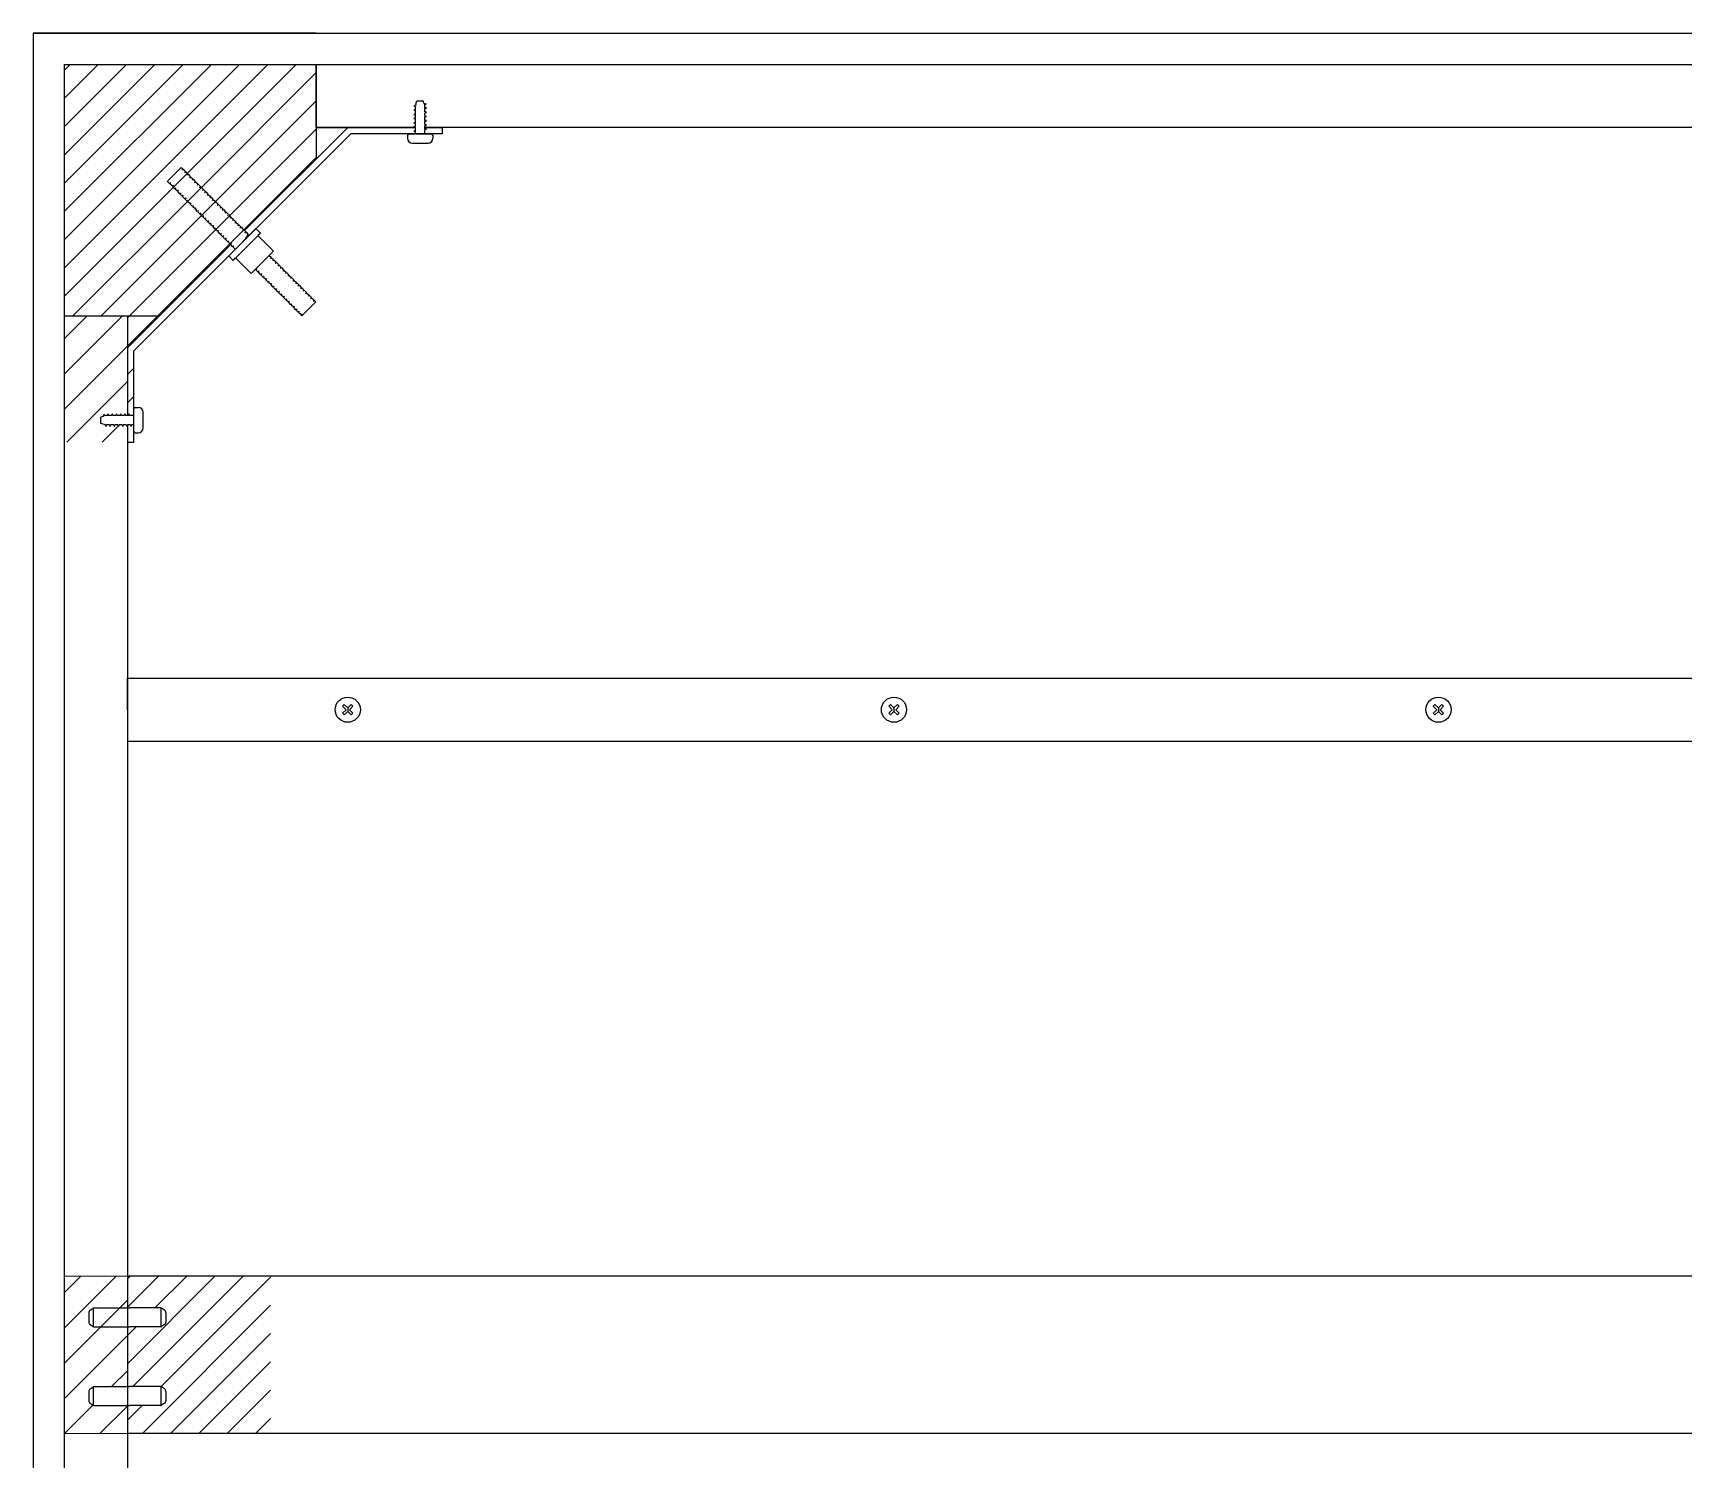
# Model space of a CAD drawing. Header units: millimetres. Extents: x 87 to 2337, y 122 to 625.
# Drawn here: x 1238.8 to 1291.3, y 424.2 to 469.5 of the extents above; entities that cross this region are included whole.
import ezdxf

# ---------------------------------------------------------------- set-up
doc = ezdxf.new("R2010")
doc.units = ezdxf.units.MM
doc.layers.get('0').update_dxf_attribs({"color": 255})
doc.layers.add('A-FURN', color=8, linetype='Continuous', lineweight=18)
doc.layers.add('GIUNZIONI', color=2, linetype='Continuous')
doc.layers.add('VITI', color=4, linetype='Continuous')
pattern_1 = [(45, (400.999, 67.72096), (-0.4490128, 0.4490128), [])]
pattern_2 = [(45, (400.999, 67.72096), (-0.561266, 0.561266), [])]

msp = doc.modelspace()

# ---------------------------------------------------------------- hatches: boundary and pattern name
at = {"layer": 'A-FURN'}
h = msp.add_hatch(dxfattribs=at)
h.set_pattern_fill('ANSI31', color=256, scale=0.2)
h.set_pattern_definition(pattern_1)
h.paths.add_polyline_path([(1247.849, 468.51), (1239.849, 468.51), (1239.849, 460.51), (1241.849, 460.51), (1241.849, 459.51), (1241.849, 457.36), (1241.893, 457.36), (1241.899, 457.41), (1241.928, 457.36), (1242.049, 457.36), (1242.049, 457.56), (1242.049, 459.41), (1245.499, 462.86), (1245.61, 462.972), (1245.689, 463.111), (1245.619, 463.182), (1245.538, 463.262), (1245.458, 463.342), (1245.378, 463.422), (1245.298, 463.503), (1245.218, 463.583), (1245.138, 463.663), (1245.058, 463.743), (1244.977, 463.823), (1244.897, 463.903), (1244.817, 463.983), (1244.737, 464.064), (1244.657, 464.144), (1244.577, 464.224), (1244.497, 464.304), (1244.416, 464.384), (1244.336, 464.464), (1244.256, 464.544), (1244.176, 464.625), (1244.096, 464.705), (1244.016, 464.785), (1243.936, 464.865), (1243.855, 464.945), (1243.775, 465.025), (1243.695, 465.105), (1243.615, 465.186), (1243.587, 465.213), (1243.555, 465.236), (1243.135, 464.808), (1243.125, 464.791), (1243.196, 464.72), (1243.276, 464.64), (1243.356, 464.56), (1243.356, 464.56), (1243.286, 464.631), (1243.206, 464.711), (1243.125, 464.791), (1243.135, 464.808), (1243.555, 465.236), (1243.587, 465.213), (1243.606, 465.195), (1243.686, 465.115), (1243.766, 465.035), (1243.846, 464.955), (1243.855, 464.945), (1243.855, 464.945), (1243.926, 464.874), (1244.006, 464.794), (1244.086, 464.714), (1244.167, 464.634), (1244.247, 464.554), (1244.327, 464.474), (1244.407, 464.394), (1244.487, 464.313), (1244.567, 464.233), (1244.647, 464.153), (1244.728, 464.073), (1244.808, 463.993), (1244.888, 463.913), (1244.968, 463.833), (1245.048, 463.752), (1245.128, 463.672), (1245.138, 463.663), (1245.138, 463.663), (1245.208, 463.592), (1245.289, 463.512), (1245.369, 463.432), (1245.449, 463.352), (1245.529, 463.272), (1245.57, 463.231), (1247.849, 465.51)])
h.paths.add_polyline_path([(1244.879, 463.038), (1244.959, 462.957), (1245.039, 462.877), (1245.12, 462.797), (1245.12, 462.797), (1245.049, 462.868), (1244.969, 462.948), (1244.889, 463.028), (1244.808, 463.108), (1244.799, 463.118), (1244.799, 463.118), (1244.799, 463.118)], flags=16)
h.paths.add_polyline_path([(1243.597, 464.32), (1243.677, 464.24), (1243.757, 464.159), (1243.837, 464.079), (1243.917, 463.999), (1243.998, 463.919), (1244.078, 463.839), (1244.158, 463.759), (1244.238, 463.679), (1244.318, 463.598), (1244.398, 463.518), (1244.478, 463.438), (1244.559, 463.358), (1244.639, 463.278), (1244.639, 463.278), (1244.568, 463.349), (1244.488, 463.429), (1244.408, 463.509), (1244.328, 463.589), (1244.247, 463.669), (1244.167, 463.749), (1244.087, 463.829), (1244.007, 463.91), (1243.927, 463.99), (1243.847, 464.07), (1243.767, 464.15), (1243.686, 464.23), (1243.606, 464.31), (1243.526, 464.39), (1243.517, 464.4), (1243.517, 464.4), (1243.517, 464.4)], flags=16)
h = msp.add_hatch(dxfattribs=at)
h.set_pattern_fill('ANSI31', color=256, scale=0.25)
h.set_pattern_definition(pattern_2)
edge = h.paths.add_edge_path()
edge.add_line((1241.849, 459.51), (1241.849, 460.51))
edge.add_line((1241.849, 460.51), (1239.849, 460.51))
edge.add_line((1239.849, 460.51), (1239.849, 456.51))
edge.add_line((1239.849, 456.51), (1241.849, 456.51))
edge.add_line((1241.849, 456.51), (1241.849, 457.06))
edge.add_line((1241.849, 457.06), (1241.847, 457.06))
edge.add_line((1241.847, 457.06), (1241.837, 457.01))
edge.add_line((1241.837, 457.01), (1241.813, 457.06))
edge.add_line((1241.813, 457.06), (1241.714, 457.06))
edge.add_line((1241.714, 457.06), (1241.703, 457.01))
edge.add_line((1241.703, 457.01), (1241.679, 457.06))
edge.add_line((1241.679, 457.06), (1241.58, 457.06))
edge.add_line((1241.58, 457.06), (1241.569, 457.01))
edge.add_line((1241.569, 457.01), (1241.545, 457.06))
edge.add_line((1241.545, 457.06), (1241.446, 457.06))
edge.add_line((1241.446, 457.06), (1241.435, 457.01))
edge.add_line((1241.435, 457.01), (1241.411, 457.06))
edge.add_line((1241.411, 457.06), (1241.312, 457.06))
edge.add_line((1241.312, 457.06), (1241.302, 457.01))
edge.add_line((1241.302, 457.01), (1241.277, 457.06))
edge.add_line((1241.277, 457.06), (1241.178, 457.06))
edge.add_line((1241.178, 457.06), (1241.168, 457.01))
edge.add_line((1241.168, 457.01), (1241.143, 457.064))
edge.add_arc((1241.185, 457.26), 0.2, 249.444, 257.7361, ccw=False)
edge.add_line((1241.115, 457.073), (1241, 457.102))
edge.add_line((1241, 457.102), (1241, 457.299))
edge.add_spline(control_points=[(1241, 457.291), (1241, 457.299), (1241.006, 457.306), (1241.013, 457.309)], knot_values=[0, 0, 0, 0, 0.021554, 0.021554, 0.021554, 0.021554], degree=3, periodic=0)
edge.add_line((1241.013, 457.309), (1241.093, 457.339))
edge.add_line((1241.093, 457.339), (1241.098, 457.401))
edge.add_line((1241.098, 457.401), (1241.126, 457.351))
edge.add_arc((1241.185, 457.16), 0.2, 90, 107.0896, ccw=False)
edge.add_line((1241.185, 457.36), (1241.224, 457.36))
edge.add_line((1241.224, 457.36), (1241.23, 457.41))
edge.add_line((1241.23, 457.41), (1241.259, 457.36))
edge.add_line((1241.259, 457.36), (1241.357, 457.36))
edge.add_line((1241.357, 457.36), (1241.364, 457.41))
edge.add_line((1241.364, 457.41), (1241.392, 457.36))
edge.add_line((1241.392, 457.36), (1241.491, 457.36))
edge.add_line((1241.491, 457.36), (1241.497, 457.41))
edge.add_line((1241.497, 457.41), (1241.526, 457.36))
edge.add_line((1241.526, 457.36), (1241.625, 457.36))
edge.add_line((1241.625, 457.36), (1241.631, 457.41))
edge.add_line((1241.631, 457.41), (1241.66, 457.36))
edge.add_line((1241.66, 457.36), (1241.759, 457.36))
edge.add_line((1241.759, 457.36), (1241.765, 457.41))
edge.add_line((1241.765, 457.41), (1241.794, 457.36))
edge.add_line((1241.794, 457.36), (1241.849, 457.36))
edge.add_line((1241.849, 457.36), (1241.849, 459.51))
h = msp.add_hatch(dxfattribs=at)
h.set_pattern_fill('ANSI31', color=256, scale=0.25)
h.set_pattern_definition(pattern_2)
h.paths.add_polyline_path([(1241.849, 430.01), (1239.849, 430.01), (1239.849, 425.01), (1241.849, 425.01), (1241.849, 425.9), (1241.779, 425.9), (1240.768, 425.9), (1240.663, 425.97, -0.250678), (1240.619, 426.053), (1240.619, 426.346, -0.251337), (1240.663, 426.43), (1240.769, 426.5), (1241.849, 426.5)])
h.paths.add_polyline_path([(1240.663, 428.47, -0.250678), (1240.619, 428.553), (1240.619, 428.846, -0.251337), (1240.663, 428.93), (1240.769, 429), (1240.784, 429, 0.07676), (1240.769, 428.998), (1240.768, 428.4), (1240.784, 428.4, -0.148152), (1240.756, 428.408)], flags=16)
h = msp.add_hatch(dxfattribs=at)
h.set_pattern_fill('ANSI31', color=256, scale=0.2)
h.set_pattern_definition(pattern_1)
h.paths.add_polyline_path([(1246.398, 430.01), (1241.849, 430.01), (1241.849, 429), (1241.919, 429), (1242.922, 429), (1243.028, 428.93, -0.251337), (1243.072, 428.846), (1243.072, 428.553, -0.250678), (1243.028, 428.47), (1242.922, 428.4), (1241.849, 428.4), (1241.849, 427.51), (1241.849, 426.5), (1241.919, 426.5), (1242.922, 426.5), (1243.028, 426.43, -0.251337), (1243.072, 426.346), (1243.072, 426.053, -0.250678), (1243.028, 425.97), (1242.922, 425.9), (1241.849, 425.9), (1241.849, 425.01), (1246.398, 425.01)])

# ---------------------------------------------------------------- linework, layer by layer
for p, q in [((1238.849, 469.51), (1418.849, 469.51)), ((1247.849, 469.51), (1238.849, 469.51)), ((1238.849, 469.51), (1238.849, 385.51)), ((1239.849, 460.51), (1239.849, 468.51)), ((1239.849, 468.51), (1247.849, 468.51)), ((1247.849, 468.51), (1409.849, 468.51)), ((1247.849, 466.51), (1247.849, 468.51)), ((1247.849, 468.51), (1247.849, 465.51)), ((1250.999, 466.51), (1247.849, 466.51)), ((1247.849, 466.51), (1250.999, 466.51)), ((1247.849, 466.51), (1248.849, 466.51)), ((1248.849, 466.51), (1249.149, 466.51)), ((1248.849, 466.51), (1250.999, 466.51)), ((1406.399, 466.51), (1251.299, 466.51)), ((1251.299, 466.51), (1251.849, 466.51)), ((1251.849, 466.31), (1251.149, 466.31)), ((1241.849, 460.51), (1239.849, 460.51)), ((1239.849, 394.51), (1239.849, 460.51)), ((1241.849, 460.51), (1241.849, 457.36)), ((1241.849, 460.51), (1241.849, 459.51)), ((1242.849, 460.51), (1241.849, 460.51)), ((1241.849, 459.51), (1241.849, 459.21)), ((1241.849, 459.51), (1241.849, 457.36)), ((1241.849, 457.06), (1241.849, 397.96)), ((1241.849, 457.06), (1241.849, 456.51)), ((1242.049, 456.51), (1242.049, 457.21)), ((1241.849, 448.01), (1241.849, 449.01)), ((1241.849, 449.01), (1307.849, 449.01)), ((1241.849, 448.01), (1241.849, 447.01)), ((1241.849, 447.01), (1307.849, 447.01)), ((1307.849, 430.01), (1241.849, 430.01)), ((1241.849, 430.01), (1241.849, 427.51)), ((1241.849, 427.51), (1241.849, 425.01)), ((1307.849, 425.01), (1241.849, 425.01))]:
    msp.add_line(p, q)
for p, q in [((1241.849, 430.01), (1239.849, 430.01)), ((1241.849, 425.01), (1239.849, 425.01))]:
    msp.add_line(p, q, dxfattribs=at)
at = {"layer": 'GIUNZIONI'}
for p, q in [((1248.849, 466.51), (1245.57, 463.231)), ((1251.849, 466.51), (1251.849, 466.31)), ((1248.949, 466.31), (1242.049, 459.41)), ((1251.849, 466.31), (1248.949, 466.31)), ((1245.132, 462.793), (1241.849, 459.51)), ((1242.049, 456.51), (1242.049, 459.41)), ((1241.849, 456.51), (1242.049, 456.51))]:
    msp.add_line(p, q, dxfattribs=at)
at = {"layer": 'VITI'}
for p, q in [((1251.003, 467.216), (1250.949, 467.191)), ((1250.949, 467.191), (1250.999, 467.18)), ((1250.999, 467.081), (1250.949, 467.057)), ((1250.949, 467.057), (1250.999, 467.046)), ((1250.999, 466.947), (1250.949, 466.923)), ((1250.949, 466.923), (1250.999, 466.913)), ((1250.999, 467.081), (1250.999, 467.174)), ((1250.999, 466.947), (1250.999, 467.046)), ((1250.999, 466.814), (1250.999, 466.913)), ((1251.012, 467.244), (1251.04, 467.354)), ((1251.045, 467.359), (1251.23, 467.359)), ((1251.278, 467.265), (1251.248, 467.346)), ((1251.34, 467.261), (1251.278, 467.265)), ((1251.29, 467.232), (1251.34, 467.261)), ((1251.299, 467.135), (1251.299, 467.174)), ((1251.349, 467.129), (1251.299, 467.135)), ((1251.299, 467.1), (1251.349, 467.129)), ((1251.299, 467.001), (1251.299, 467.1)), ((1251.349, 466.995), (1251.299, 467.001)), ((1251.299, 466.966), (1251.349, 466.995)), ((1251.299, 466.867), (1251.299, 466.966)), ((1251.349, 466.861), (1251.299, 466.867)), ((1250.999, 466.814), (1250.949, 466.789)), ((1250.949, 466.789), (1250.999, 466.779)), ((1250.999, 466.68), (1250.949, 466.656)), ((1250.949, 466.656), (1250.999, 466.645)), ((1250.999, 466.546), (1250.949, 466.522)), ((1250.949, 466.522), (1250.999, 466.511)), ((1250.999, 466.412), (1250.949, 466.388)), ((1250.949, 466.388), (1250.999, 466.377)), ((1250.999, 466.68), (1250.999, 466.779)), ((1250.999, 466.546), (1250.999, 466.645)), ((1250.999, 466.412), (1250.999, 466.511)), ((1250.999, 466.31), (1250.999, 466.377)), ((1251.299, 466.832), (1251.349, 466.861)), ((1251.299, 466.734), (1251.299, 466.832)), ((1251.349, 466.727), (1251.299, 466.734)), ((1251.299, 466.699), (1251.349, 466.727)), ((1251.299, 466.6), (1251.299, 466.699)), ((1251.349, 466.594), (1251.299, 466.6)), ((1251.299, 466.565), (1251.349, 466.594)), ((1251.299, 466.466), (1251.299, 466.565)), ((1251.349, 466.46), (1251.299, 466.466)), ((1251.299, 466.431), (1251.349, 466.46)), ((1251.299, 466.31), (1251.299, 466.431)), ((1250.749, 466.26), (1250.749, 466.16)), ((1250.749, 466.16), (1250.749, 466.16)), ((1250.799, 466.31), (1251.499, 466.31)), ((1250.899, 466.01), (1251.399, 466.01)), ((1251.549, 466.26), (1251.549, 466.16)), ((1251.549, 466.16), (1251.549, 466.16)), ((1243.135, 464.808), (1243.555, 465.236)), ((1242.049, 456.86), (1242.049, 457.56)), ((1242.099, 457.61), (1242.199, 457.61)), ((1242.199, 457.61), (1242.199, 457.61)), ((1242.349, 456.96), (1242.349, 457.46)), ((1241, 457.106), (1241, 457.291)), ((1241.115, 457.073), (1241.005, 457.101)), ((1241.093, 457.339), (1241.013, 457.309)), ((1241.098, 457.401), (1241.093, 457.339)), ((1241.126, 457.351), (1241.098, 457.401)), ((1241.143, 457.064), (1241.168, 457.01)), ((1241.168, 457.01), (1241.178, 457.06)), ((1241.224, 457.36), (1241.185, 457.36)), ((1241.277, 457.06), (1241.185, 457.06)), ((1241.23, 457.41), (1241.224, 457.36)), ((1241.259, 457.36), (1241.23, 457.41)), ((1241.357, 457.36), (1241.259, 457.36)), ((1241.277, 457.06), (1241.302, 457.01)), ((1241.302, 457.01), (1241.312, 457.06)), ((1241.411, 457.06), (1241.312, 457.06)), ((1241.364, 457.41), (1241.357, 457.36)), ((1241.392, 457.36), (1241.364, 457.41)), ((1241.491, 457.36), (1241.392, 457.36)), ((1241.411, 457.06), (1241.435, 457.01)), ((1241.435, 457.01), (1241.446, 457.06)), ((1241.545, 457.06), (1241.446, 457.06)), ((1241.497, 457.41), (1241.491, 457.36)), ((1241.526, 457.36), (1241.497, 457.41)), ((1241.625, 457.36), (1241.526, 457.36)), ((1241.545, 457.06), (1241.569, 457.01)), ((1241.569, 457.01), (1241.58, 457.06)), ((1241.679, 457.06), (1241.58, 457.06)), ((1241.631, 457.41), (1241.625, 457.36)), ((1241.66, 457.36), (1241.631, 457.41)), ((1241.759, 457.36), (1241.66, 457.36)), ((1241.679, 457.06), (1241.703, 457.01)), ((1241.703, 457.01), (1241.714, 457.06)), ((1241.813, 457.06), (1241.714, 457.06)), ((1241.765, 457.41), (1241.759, 457.36)), ((1241.794, 457.36), (1241.765, 457.41)), ((1241.893, 457.36), (1241.794, 457.36)), ((1241.813, 457.06), (1241.837, 457.01)), ((1241.837, 457.01), (1241.847, 457.06)), ((1241.946, 457.06), (1241.847, 457.06)), ((1241.899, 457.41), (1241.893, 457.36)), ((1241.928, 457.36), (1241.899, 457.41)), ((1242.049, 457.36), (1241.928, 457.36)), ((1241.946, 457.06), (1241.971, 457.01)), ((1241.971, 457.01), (1241.981, 457.06)), ((1242.049, 457.06), (1241.981, 457.06)), ((1242.099, 456.81), (1242.199, 456.81)), ((1242.199, 456.81), (1242.199, 456.81)), ((1248.684, 448.12), (1248.739, 448.175)), ((1248.684, 448.12), (1248.739, 448.175)), ((1248.794, 448.01), (1248.684, 448.12)), ((1248.794, 448.01), (1248.684, 448.12)), ((1248.684, 447.9), (1248.794, 448.01)), ((1248.684, 447.9), (1248.794, 448.01)), ((1248.739, 448.175), (1248.849, 448.065)), ((1248.739, 448.175), (1248.849, 448.065)), ((1248.849, 448.065), (1248.959, 448.175)), ((1248.849, 448.065), (1248.959, 448.175)), ((1248.849, 448.065), (1248.849, 447.955)), ((1248.849, 448.065), (1248.849, 447.955)), ((1249.014, 448.12), (1248.904, 448.01)), ((1249.014, 448.12), (1248.904, 448.01)), ((1248.904, 448.01), (1249.014, 447.9)), ((1248.904, 448.01), (1249.014, 447.9)), ((1248.959, 448.175), (1249.014, 448.12)), ((1248.959, 448.175), (1249.014, 448.12)), ((1266.039, 448.12), (1266.094, 448.175)), ((1266.039, 448.12), (1266.094, 448.175)), ((1266.149, 448.01), (1266.039, 448.12)), ((1266.149, 448.01), (1266.039, 448.12)), ((1266.039, 447.9), (1266.149, 448.01)), ((1266.039, 447.9), (1266.149, 448.01)), ((1266.094, 448.175), (1266.204, 448.065)), ((1266.094, 448.175), (1266.204, 448.065)), ((1266.204, 448.065), (1266.314, 448.175)), ((1266.204, 448.065), (1266.314, 448.175)), ((1266.204, 448.065), (1266.204, 447.955)), ((1266.204, 448.065), (1266.204, 447.955)), ((1266.369, 448.12), (1266.259, 448.01)), ((1266.369, 448.12), (1266.259, 448.01)), ((1266.259, 448.01), (1266.369, 447.9)), ((1266.259, 448.01), (1266.369, 447.9)), ((1266.314, 448.175), (1266.369, 448.12)), ((1266.314, 448.175), (1266.369, 448.12)), ((1283.339, 448.12), (1283.394, 448.175)), ((1283.339, 448.12), (1283.394, 448.175)), ((1283.449, 448.01), (1283.339, 448.12)), ((1283.449, 448.01), (1283.339, 448.12)), ((1283.339, 447.9), (1283.449, 448.01)), ((1283.339, 447.9), (1283.449, 448.01)), ((1283.394, 448.175), (1283.504, 448.065)), ((1283.394, 448.175), (1283.504, 448.065)), ((1283.504, 448.065), (1283.614, 448.175)), ((1283.504, 448.065), (1283.614, 448.175)), ((1283.504, 448.065), (1283.504, 447.955)), ((1283.504, 448.065), (1283.504, 447.955)), ((1283.669, 448.12), (1283.559, 448.01)), ((1283.669, 448.12), (1283.559, 448.01)), ((1283.559, 448.01), (1283.669, 447.9)), ((1283.559, 448.01), (1283.669, 447.9)), ((1283.614, 448.175), (1283.669, 448.12)), ((1283.614, 448.175), (1283.669, 448.12)), ((1248.739, 447.845), (1248.684, 447.9)), ((1248.739, 447.845), (1248.684, 447.9)), ((1248.849, 447.955), (1248.739, 447.845)), ((1248.849, 447.955), (1248.739, 447.845)), ((1248.959, 447.845), (1248.849, 447.955)), ((1248.959, 447.845), (1248.849, 447.955)), ((1249.014, 447.9), (1248.959, 447.845)), ((1249.014, 447.9), (1248.959, 447.845)), ((1266.094, 447.845), (1266.039, 447.9)), ((1266.094, 447.845), (1266.039, 447.9)), ((1266.204, 447.955), (1266.094, 447.845)), ((1266.204, 447.955), (1266.094, 447.845)), ((1266.314, 447.845), (1266.204, 447.955)), ((1266.314, 447.845), (1266.204, 447.955)), ((1266.369, 447.9), (1266.314, 447.845)), ((1266.369, 447.9), (1266.314, 447.845)), ((1283.394, 447.845), (1283.339, 447.9)), ((1283.394, 447.845), (1283.339, 447.9)), ((1283.504, 447.955), (1283.394, 447.845)), ((1283.504, 447.955), (1283.394, 447.845)), ((1283.614, 447.845), (1283.504, 447.955)), ((1283.614, 447.845), (1283.504, 447.955)), ((1283.669, 447.9), (1283.614, 447.845)), ((1283.669, 447.9), (1283.614, 447.845)), ((1240.619, 428.846), (1240.619, 428.553)), ((1240.663, 428.93), (1240.757, 428.992)), ((1240.768, 428.402), (1240.769, 428.998)), ((1240.784, 429), (1241.779, 429)), ((1241.779, 429), (1241.919, 429)), ((1242.907, 429), (1241.919, 429)), ((1242.922, 428.402), (1242.922, 428.998)), ((1243.028, 428.93), (1242.934, 428.992)), ((1243.072, 428.846), (1243.072, 428.553)), ((1240.663, 428.47), (1240.756, 428.408)), ((1240.784, 428.4), (1241.779, 428.4)), ((1241.779, 428.4), (1241.918, 428.4)), ((1242.907, 428.4), (1241.919, 428.4)), ((1243.028, 428.47), (1242.935, 428.408)), ((1240.663, 426.43), (1240.757, 426.492)), ((1240.768, 425.902), (1240.769, 426.498)), ((1240.784, 426.5), (1241.779, 426.5)), ((1241.779, 426.5), (1241.919, 426.5)), ((1242.907, 426.5), (1241.919, 426.5)), ((1242.922, 425.902), (1242.922, 426.498)), ((1243.028, 426.43), (1242.934, 426.492)), ((1240.619, 426.346), (1240.619, 426.053)), ((1240.663, 425.97), (1240.756, 425.908)), ((1243.028, 425.97), (1242.935, 425.908)), ((1243.072, 426.346), (1243.072, 426.053)), ((1240.784, 425.9), (1241.779, 425.9)), ((1241.779, 425.9), (1241.918, 425.9)), ((1242.907, 425.9), (1241.919, 425.9))]:
    msp.add_line(p, q, dxfattribs=at)
at = {"layer": 'VITI', "color": 4}
for p, q in [((1243.125, 464.791), (1243.135, 464.808)), ((1243.196, 464.72), (1243.125, 464.791)), ((1243.196, 464.72), (1243.125, 464.791)), ((1243.555, 465.236), (1243.587, 465.213)), ((1243.615, 465.186), (1243.581, 465.151)), ((1243.587, 465.213), (1243.606, 465.195)), ((1243.615, 465.186), (1243.686, 465.115)), ((1243.695, 465.105), (1243.661, 465.071)), ((1243.695, 465.105), (1243.766, 465.035)), ((1243.775, 465.025), (1243.741, 464.991)), ((1243.775, 465.025), (1243.846, 464.955)), ((1243.855, 464.945), (1243.821, 464.911)), ((1243.855, 464.945), (1243.926, 464.874)), ((1243.936, 464.865), (1243.901, 464.831)), ((1243.936, 464.865), (1244.006, 464.794)), ((1244.016, 464.785), (1243.982, 464.751)), ((1244.016, 464.785), (1244.086, 464.714)), ((1243.196, 464.72), (1243.23, 464.755)), ((1243.276, 464.64), (1243.206, 464.711)), ((1243.276, 464.64), (1243.31, 464.674)), ((1243.356, 464.56), (1243.286, 464.631)), ((1243.356, 464.56), (1243.286, 464.631)), ((1243.356, 464.56), (1243.391, 464.594)), ((1243.437, 464.48), (1243.366, 464.551)), ((1243.437, 464.48), (1243.471, 464.514)), ((1243.517, 464.4), (1243.446, 464.471)), ((1243.517, 464.4), (1243.446, 464.471)), ((1243.517, 464.4), (1243.551, 464.434)), ((1243.597, 464.32), (1243.526, 464.39)), ((1243.597, 464.32), (1243.631, 464.354)), ((1243.677, 464.24), (1243.606, 464.31)), ((1243.677, 464.24), (1243.606, 464.31)), ((1243.677, 464.24), (1243.711, 464.274)), ((1244.096, 464.705), (1244.062, 464.671)), ((1244.096, 464.705), (1244.167, 464.634)), ((1244.176, 464.625), (1244.142, 464.59)), ((1244.176, 464.625), (1244.247, 464.554)), ((1244.256, 464.544), (1244.222, 464.51)), ((1244.256, 464.544), (1244.327, 464.474)), ((1244.336, 464.464), (1244.302, 464.43)), ((1244.336, 464.464), (1244.407, 464.394)), ((1244.416, 464.384), (1244.382, 464.35)), ((1244.416, 464.384), (1244.487, 464.313)), ((1244.497, 464.304), (1244.462, 464.27)), ((1244.497, 464.304), (1244.567, 464.233)), ((1243.757, 464.159), (1243.686, 464.23)), ((1243.757, 464.159), (1243.791, 464.194)), ((1243.837, 464.079), (1243.767, 464.15)), ((1243.837, 464.079), (1243.767, 464.15)), ((1243.837, 464.079), (1243.871, 464.113)), ((1243.917, 463.999), (1243.847, 464.07)), ((1243.917, 463.999), (1243.952, 464.033)), ((1243.998, 463.919), (1243.927, 463.99)), ((1243.998, 463.919), (1243.927, 463.99)), ((1243.998, 463.919), (1244.032, 463.953)), ((1244.078, 463.839), (1244.007, 463.91)), ((1244.078, 463.839), (1244.112, 463.873)), ((1244.158, 463.759), (1244.087, 463.829)), ((1244.158, 463.759), (1244.087, 463.829)), ((1244.158, 463.759), (1244.192, 463.793)), ((1244.238, 463.679), (1244.167, 463.749)), ((1244.577, 464.224), (1244.543, 464.19)), ((1244.577, 464.224), (1244.647, 464.153)), ((1244.657, 464.144), (1244.623, 464.11)), ((1244.657, 464.144), (1244.728, 464.073)), ((1244.737, 464.064), (1244.703, 464.029)), ((1244.737, 464.064), (1244.808, 463.993)), ((1244.817, 463.983), (1244.783, 463.949)), ((1244.817, 463.983), (1244.888, 463.913)), ((1244.897, 463.903), (1244.863, 463.869)), ((1244.897, 463.903), (1244.968, 463.833)), ((1244.977, 463.823), (1244.943, 463.789)), ((1244.977, 463.823), (1245.048, 463.752)), ((1245.058, 463.743), (1245.023, 463.709)), ((1245.058, 463.743), (1245.128, 463.672)), ((1244.238, 463.679), (1244.272, 463.713)), ((1244.318, 463.598), (1244.247, 463.669)), ((1244.318, 463.598), (1244.247, 463.669)), ((1244.318, 463.598), (1244.352, 463.633)), ((1244.398, 463.518), (1244.328, 463.589)), ((1244.398, 463.518), (1244.432, 463.552)), ((1244.478, 463.438), (1244.408, 463.509)), ((1244.478, 463.438), (1244.408, 463.509)), ((1244.478, 463.438), (1244.513, 463.472)), ((1244.559, 463.358), (1244.488, 463.429)), ((1244.559, 463.358), (1244.593, 463.392)), ((1244.639, 463.278), (1244.568, 463.349)), ((1244.639, 463.278), (1244.568, 463.349)), ((1244.639, 463.278), (1244.673, 463.312)), ((1244.719, 463.198), (1244.648, 463.268)), ((1244.719, 463.198), (1244.753, 463.232)), ((1245.93, 463.295), (1245.067, 462.425)), ((1245.138, 463.663), (1245.104, 463.629)), ((1245.138, 463.663), (1245.208, 463.592)), ((1245.218, 463.583), (1245.184, 463.549)), ((1245.218, 463.583), (1245.289, 463.512)), ((1245.298, 463.503), (1245.264, 463.468)), ((1245.298, 463.503), (1245.369, 463.432)), ((1245.378, 463.422), (1245.344, 463.388)), ((1245.378, 463.422), (1245.449, 463.352)), ((1245.458, 463.342), (1245.424, 463.308)), ((1245.458, 463.342), (1245.529, 463.272)), ((1245.538, 463.262), (1245.504, 463.228)), ((1245.538, 463.262), (1245.609, 463.192)), ((1246.072, 463.153), (1245.93, 463.295)), ((1244.799, 463.118), (1244.728, 463.188)), ((1244.799, 463.118), (1244.728, 463.188)), ((1244.799, 463.118), (1244.833, 463.152)), ((1244.879, 463.038), (1244.808, 463.108)), ((1244.879, 463.038), (1244.913, 463.072)), ((1244.959, 462.957), (1244.889, 463.028)), ((1244.959, 462.957), (1244.889, 463.028)), ((1244.959, 462.957), (1244.993, 462.992)), ((1245.039, 462.877), (1244.969, 462.948)), ((1245.039, 462.877), (1245.074, 462.911)), ((1245.12, 462.797), (1245.049, 462.868)), ((1245.12, 462.797), (1245.049, 462.868)), ((1245.12, 462.797), (1245.154, 462.831)), ((1245.2, 462.717), (1245.129, 462.788)), ((1245.2, 462.717), (1245.234, 462.751)), ((1245.209, 462.284), (1246.072, 463.153)), ((1245.276, 462.641), (1245.209, 462.708)), ((1245.619, 463.182), (1245.584, 463.148)), ((1245.614, 462.978), (1245.689, 463.111)), ((1245.619, 463.182), (1245.689, 463.111)), ((1245.699, 463.102), (1245.665, 463.068)), ((1245.699, 463.102), (1245.718, 463.083)), ((1246.072, 463.153), (1245.994, 463.075)), ((1246.489, 462.58), (1245.994, 463.075)), ((1245.209, 462.284), (1245.067, 462.425)), ((1245.209, 462.284), (1245.286, 462.362)), ((1245.781, 461.867), (1245.286, 462.362)), ((1245.781, 461.867), (1246.489, 462.58)), ((1246.355, 462.445), (1246.411, 462.39)), ((1246.42, 462.381), (1246.386, 462.347)), ((1246.42, 462.381), (1246.491, 462.31)), ((1246.5, 462.301), (1246.466, 462.266)), ((1246.5, 462.301), (1246.571, 462.23)), ((1246.58, 462.22), (1246.546, 462.186)), ((1246.58, 462.22), (1246.651, 462.15)), ((1245.921, 461.996), (1245.915, 462.002)), ((1245.921, 461.996), (1245.955, 462.03)), ((1245.93, 461.986), (1245.971, 462.058)), ((1246.001, 461.916), (1245.93, 461.986)), ((1246.001, 461.916), (1246.035, 461.95)), ((1246.081, 461.835), (1246.011, 461.906)), ((1246.081, 461.835), (1246.011, 461.906)), ((1246.081, 461.835), (1246.115, 461.87)), ((1246.161, 461.755), (1246.091, 461.826)), ((1246.161, 461.755), (1246.196, 461.789)), ((1246.242, 461.675), (1246.171, 461.746)), ((1246.242, 461.675), (1246.171, 461.746)), ((1246.242, 461.675), (1246.276, 461.709)), ((1246.322, 461.595), (1246.251, 461.666)), ((1246.322, 461.595), (1246.356, 461.629)), ((1246.66, 462.14), (1246.626, 462.106)), ((1246.66, 462.14), (1246.731, 462.07)), ((1246.741, 462.06), (1246.706, 462.026)), ((1246.741, 462.06), (1246.811, 461.989)), ((1246.821, 461.98), (1246.787, 461.946)), ((1246.821, 461.98), (1246.891, 461.909)), ((1246.901, 461.9), (1246.867, 461.866)), ((1246.901, 461.9), (1246.972, 461.829)), ((1246.981, 461.82), (1246.947, 461.786)), ((1246.981, 461.82), (1247.052, 461.749)), ((1247.061, 461.74), (1247.027, 461.705)), ((1247.061, 461.74), (1247.132, 461.669)), ((1247.141, 461.659), (1247.107, 461.625)), ((1247.141, 461.659), (1247.212, 461.589)), ((1246.402, 461.515), (1246.331, 461.586)), ((1246.402, 461.515), (1246.331, 461.586)), ((1246.402, 461.515), (1246.436, 461.549)), ((1246.482, 461.435), (1246.411, 461.505)), ((1246.482, 461.435), (1246.516, 461.469)), ((1246.562, 461.355), (1246.491, 461.425)), ((1246.562, 461.355), (1246.491, 461.425)), ((1246.562, 461.355), (1246.596, 461.389)), ((1246.642, 461.274), (1246.572, 461.345)), ((1246.642, 461.274), (1246.676, 461.309)), ((1246.722, 461.194), (1246.652, 461.265)), ((1246.722, 461.194), (1246.652, 461.265)), ((1246.722, 461.194), (1246.757, 461.228)), ((1246.803, 461.114), (1246.732, 461.185)), ((1246.803, 461.114), (1246.837, 461.148)), ((1246.883, 461.034), (1246.812, 461.105)), ((1246.883, 461.034), (1246.812, 461.105)), ((1247.221, 461.579), (1247.187, 461.545)), ((1247.221, 461.579), (1247.292, 461.509)), ((1247.302, 461.499), (1247.267, 461.465)), ((1247.302, 461.499), (1247.372, 461.428)), ((1247.382, 461.419), (1247.348, 461.385)), ((1247.382, 461.419), (1247.452, 461.348)), ((1247.462, 461.339), (1247.428, 461.305)), ((1247.462, 461.339), (1247.533, 461.268)), ((1247.542, 461.259), (1247.508, 461.225)), ((1247.542, 461.259), (1247.613, 461.188)), ((1247.622, 461.179), (1247.588, 461.144)), ((1247.622, 461.179), (1247.693, 461.108)), ((1247.702, 461.098), (1247.668, 461.064)), ((1247.702, 461.098), (1247.773, 461.028)), ((1246.883, 461.034), (1246.917, 461.068)), ((1246.963, 460.954), (1246.892, 461.025)), ((1246.963, 460.954), (1246.997, 460.988)), ((1247.043, 460.874), (1246.972, 460.944)), ((1247.043, 460.874), (1246.972, 460.944)), ((1247.043, 460.874), (1247.077, 460.908)), ((1247.123, 460.794), (1247.052, 460.864)), ((1247.123, 460.794), (1247.157, 460.828)), ((1247.203, 460.713), (1247.133, 460.784)), ((1247.203, 460.713), (1247.133, 460.784)), ((1247.203, 460.713), (1247.237, 460.748)), ((1247.283, 460.633), (1247.213, 460.704)), ((1247.283, 460.633), (1247.317, 460.667)), ((1247.364, 460.553), (1247.293, 460.624)), ((1247.364, 460.553), (1247.293, 460.624)), ((1247.364, 460.553), (1247.398, 460.587)), ((1247.833, 460.968), (1247.391, 460.526)), ((1247.782, 461.018), (1247.748, 460.984)), ((1247.782, 461.018), (1247.833, 460.968)), ((1247.391, 460.526), (1247.364, 460.553))]:
    msp.add_line(p, q, dxfattribs=at)
at = {"layer": 'VITI'}
for centre in [(1248.849, 448.01), (1248.849, 448.01), (1266.204, 448.01), (1266.204, 448.01), (1283.504, 448.01), (1283.504, 448.01)]:
    msp.add_circle(centre, 0.4, dxfattribs=at)
for centre, radius, start, end in [((1251.199, 467.174), 0.2, 178.0665, 180), ((1251.199, 467.174), 0.2, 159.444, 167.7361), ((1251.099, 467.174), 0.2, 0, 17.0896), ((1250.799, 466.26), 0.05, 90, 180), ((1250.899, 466.16), 0.15, 180, 270), ((1251.399, 466.16), 0.15, 270, 0), ((1251.499, 466.26), 0.05, 0, 90), ((1242.099, 457.56), 0.05, 90, 180), ((1242.199, 457.46), 0.15, 0, 90), ((1241.185, 457.26), 0.2, 249.444, 257.7361), ((1241.185, 457.16), 0.2, 90, 107.0896), ((1241.185, 457.26), 0.2, 268.0665, 270), ((1242.199, 456.96), 0.15, 270, 0), ((1242.099, 456.86), 0.05, 180, 270), ((1240.719, 428.846), 0.1, 123.5668, 180), ((1240.784, 428.95), 0.05, 90, 123.5668), ((1242.906, 428.95), 0.05, 56.4332, 90), ((1242.972, 428.846), 0.1, 0, 56.4332), ((1240.719, 428.553), 0.1, 180, 236.2912), ((1240.784, 428.45), 0.05, 236.2912, 270), ((1242.907, 428.45), 0.05, 270, 303.7088), ((1242.972, 428.553), 0.1, 303.7088, 0), ((1240.784, 426.45), 0.05, 90, 123.5668), ((1242.906, 426.45), 0.05, 56.4332, 90), ((1240.719, 426.346), 0.1, 123.5668, 180), ((1240.719, 426.053), 0.1, 180, 236.2912), ((1242.972, 426.346), 0.1, 0, 56.4332), ((1242.972, 426.053), 0.1, 303.7088, 0), ((1240.784, 425.95), 0.05, 236.2912, 270), ((1242.907, 425.95), 0.05, 270, 303.7088)]:
    msp.add_arc(centre, radius, start, end, dxfattribs=at)
for points in [[(1251.04, 467.354), (1251.04, 467.356), (1251.042, 467.359), (1251.045, 467.359)], [(1251.248, 467.346), (1251.245, 467.353), (1251.238, 467.359), (1251.23, 467.359)], [(1241.013, 457.309), (1241.006, 457.306), (1241, 457.299), (1241, 457.291)], [(1241.005, 457.101), (1241.002, 457.101), (1241, 457.103), (1241, 457.106)]]:
    msp.add_open_spline(points, degree=3, dxfattribs=at)

doc.saveas('drawing.dxf')
